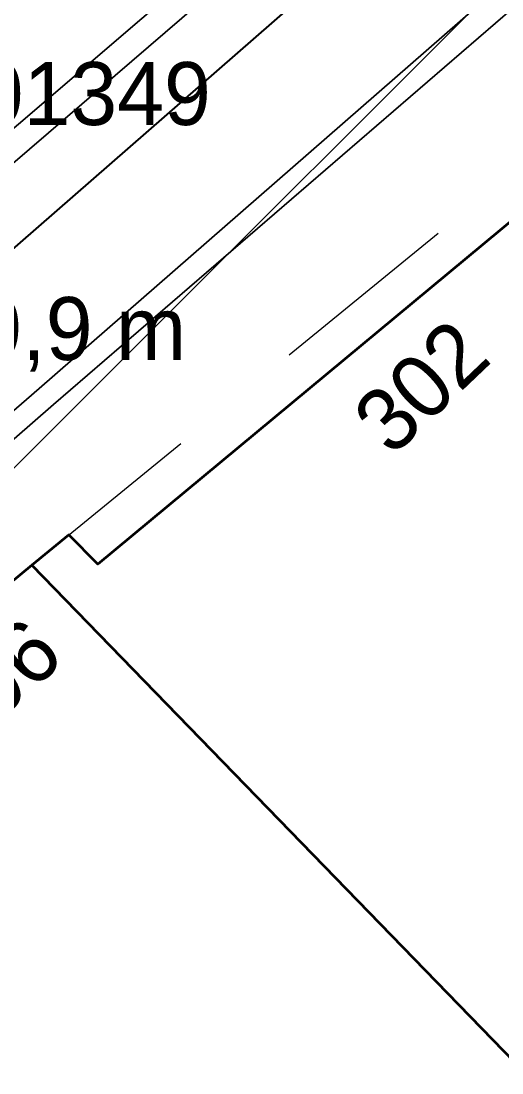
# Model space of a CAD drawing. Header units: metres. Extents: x 0 to 105485, y 0 to 425721.
# Drawn here: x 105199.59 to 105206.46, y 425265.83 to 425280.88 of the extents above; entities that cross this region are included whole.
import ezdxf
from ezdxf.enums import TextEntityAlignment as Align

# ---------------------------------------------------------------- set-up
doc = ezdxf.new("R2010")
doc.units = ezdxf.units.M
doc.header["$MEASUREMENT"] = 0
doc.linetypes.add('KG-PERCEEL-SO', pattern=[19, 5.5, -4, 5.5, -4])
for name, color, linetype, lineweight in [('B-XX-IE-MEUBILAIR-G', 7, 'Continuous', 18), ('B-XX-KG-GRENS_PERCEEL-G', 150, 'KG-PERCEEL-SO', 18), ('B-XX-MO-ONDERZOEK_SONDERING-T', 90, 'Continuous', 18), ('B-XX-OG-BEBOUWING-G', 7, 'Continuous', 35), ('B-XX-OG-BEBOUWING_HUISNUMMER-T', 7, 'Continuous', 18), ('B-XX-OG-GRENS-G', 7, 'Continuous', 18), ('B-XX-VH-OPENVERHARDING-G', 90, 'Continuous', 18)]:
    doc.layers.add(name, color=color, linetype=linetype, lineweight=lineweight)
doc.layers.add('GIS-WEGVAKKEN', color=2, linetype='Continuous')

msp = doc.modelspace()

# ---------------------------------------------------------------- linework, layer by layer
at = {"layer": 'B-XX-IE-MEUBILAIR-G', "color": 0, "true_color": 0x604a38}
msp.add_polyline3d([(105199.846, 425275.621, 3.288), (105199.846, 425275.621, 4.788)], dxfattribs=at)
at = {"layer": 'B-XX-KG-GRENS_PERCEEL-G', "ltscale": 0.5, "flags": 128}
for points in [[(105199.742, 425273.094), (105208.85, 425280.544)], [(105190.934, 425265.798), (105199.742, 425273.094)], [(105199.742, 425273.094), (105211.146, 425261.347), (105220.5, 425251.946), (105223.052, 425254.334), (105226.061, 425251.241), (105227.388, 425249.919), (105229.52, 425251.954), (105231.466, 425249.793)]]:
    msp.add_lwpolyline(points, dxfattribs=at)
at = {"layer": 'B-XX-OG-BEBOUWING-G', "ltscale": 0.5}
for points in [[(105226.326, 425261.003), (105208.85, 425280.544), (105208.157, 425279.981), (105208.451, 425279.561), (105200.683, 425273.111), (105200.27, 425273.531), (105199.742, 425273.094), (105211.146, 425261.347), (105220.5, 425251.946), (105223.052, 425254.334), (105226.061, 425251.241), (105227.388, 425249.919), (105229.52, 425251.954), (105231.466, 425249.793), (105234.345, 425252.149), (105231.751, 425255.001), (105230.071, 425256.921), (105227.24, 425259.983)], [(105231.466, 425249.793), (105229.52, 425251.954), (105227.388, 425249.919), (105226.061, 425251.241), (105223.052, 425254.334), (105220.5, 425251.946), (105211.146, 425261.347), (105199.742, 425273.094), (105190.934, 425265.798), (105202.118, 425253.777), (105212.234, 425243.088), (105217.249, 425237.953), (105217.286, 425237.989), (105225.478, 425246.036), (105229.141, 425242.391), (105229.432, 425242.101), (105229.522, 425242.189), (105234.101, 425246.871)]]:
    msp.add_lwpolyline(points, close=True, dxfattribs=at)
at = {"layer": 'B-XX-OG-GRENS-G'}
msp.add_polyline3d([(105167.5, 425247.5, 3.306), (105172.5, 425252.5, 3.312), (105182.5, 425257.5, 3.293), (105192.5, 425267.5, 3.266), (105197.5, 425272.5, 3.269), (105202.5, 425277.5, 3.257), (105207.5, 425282.5, 3.251), (105217.5, 425287.5, 3.261), (105232.5, 425287.5, 3.073), (105237.5, 425277.5, 2.777), (105242.5, 425267.5, 2.549), (105247.5, 425257.5, 2.317), (105252.5, 425252.5, 2.21), (105257.5, 425247.5, 1.962)], dxfattribs=at)
at = {"layer": 'B-XX-VH-OPENVERHARDING-G', "ltscale": 0.5}
for points in [[(105161.652, 425247.682), (105164.466, 425249.69), (105167.84, 425252.178), (105171.051, 425254.616), (105174.226, 425257.099), (105177.366, 425259.628), (105187.561, 425268.525), (105198.034, 425277.61), (105208.62, 425286.718), (105223.63, 425299.751), (105223.428, 425300.088), (105208.394, 425286.99), (105197.782, 425277.891), (105183.797, 425265.741), (105177.096, 425259.87), (105171.461, 425255.4), (105165.665, 425251.009), (105162.576, 425248.796)], [(105167.677, 425248.542), (105179.16, 425257.494), (105189.374, 425266.526), (105199.846, 425275.621), (105210.235, 425284.698), (105225.029, 425297.419), (105223.63, 425299.751), (105208.62, 425286.718), (105198.034, 425277.61), (105187.561, 425268.525), (105177.366, 425259.628), (105174.226, 425257.099), (105171.051, 425254.616), (105167.84, 425252.178), (105164.466, 425249.69), (105161.652, 425247.682)], [(105167.925, 425248.262), (105179.366, 425257.208), (105184.253, 425261.46), (105189.603, 425266.269), (105200.053, 425275.391), (105210.495, 425284.414), (105225.252, 425297.047), (105225.029, 425297.419), (105210.235, 425284.698), (105199.846, 425275.621), (105189.374, 425266.526), (105179.16, 425257.494), (105167.677, 425248.542)], [(105165.665, 425251.009), (105171.461, 425255.4), (105177.096, 425259.87), (105183.797, 425265.741), (105197.782, 425277.891), (105208.394, 425286.99)], [(105210.495, 425284.414), (105200.053, 425275.391), (105189.603, 425266.269), (105184.253, 425261.46), (105179.366, 425257.208), (105167.925, 425248.262)], [(105171.38, 425249.101), (105174.832, 425252.129), (105175.253, 425252.498), (105175.46, 425252.288), (105187.22, 425262.395), (105187.043, 425262.575), (105187.534, 425262.982), (105190.934, 425265.798), (105199.742, 425273.094), (105200.27, 425273.531), (105200.683, 425273.111), (105208.451, 425279.561)]]:
    msp.add_lwpolyline(points, dxfattribs=at)
at = {"layer": 'GIS-WEGVAKKEN'}
msp.add_lwpolyline([(105181.015, 425261.981), (105188.64, 425268.45), (105195.56, 425274.49), (105199.32, 425277.48), (105206.54, 425283.79), (105210.36, 425286.69), (105217.84, 425292.7), (105221.5, 425295.8), (105223.09, 425297.16), (105228.477, 425302.377)], dxfattribs=at)

# ---------------------------------------------------------------- texts
at = {"layer": 'B-XX-MO-ONDERZOEK_SONDERING-T', "color": 10, "lineweight": 18}
for s, p in [('CPT000000201349', (105197.08, 425279.839)), ('mv +3,20 · 19,9 m', (105197.08, 425276.479))]:
    msp.add_text(s, height=0.9, dxfattribs=at).set_placement(p, align=Align.MIDDLE_CENTER)
at = {"layer": 'B-XX-OG-BEBOUWING_HUISNUMMER-T'}
for s, rotation, p in [('302', 43.7, (105205.303, 425275.651)), ('304-306', 41.9, (105198.29, 425270.595))]:
    msp.add_text(s, height=0.9, rotation=rotation, dxfattribs=at).set_placement(p, align=Align.MIDDLE_CENTER)

doc.saveas('drawing.dxf')
